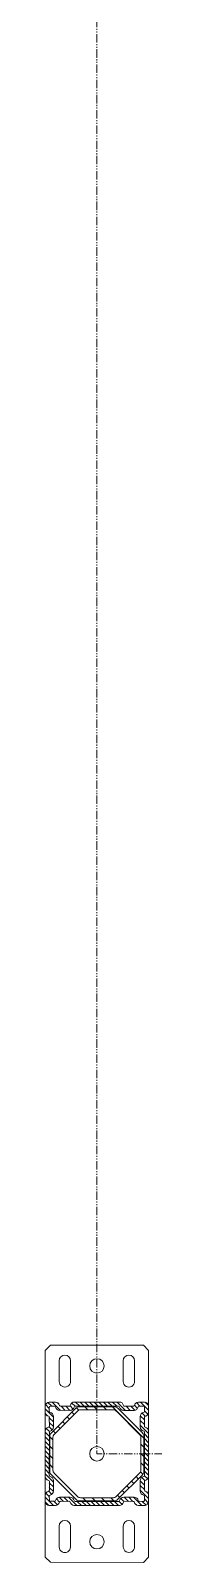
# Model space of a CAD drawing. Header units: millimetres. Extents: x 2179 to 44859, y 3478 to 159868.
# Drawn here: x 32961 to 33066, y 138738 to 140220 of the extents above; entities that cross this region are included whole.
import ezdxf

# ---------------------------------------------------------------- set-up
doc = ezdxf.new("R2010")
doc.units = ezdxf.units.MM
doc.linetypes.add('IMPORT-PHANTOM2', pattern=[14.732, 8.128, -1.524, 1.016, -1.524, 1.016, -1.524])
for name, color, linetype, lineweight in [('0-1', 7, 'IMPORT-PHANTOM2', 9), ('0-2', 7, 'Continuous', 9), ('2966-1_navrh dispozice stroju-HK_dwg-1', 7, 'Continuous', 9)]:
    doc.layers.add(name, color=color, linetype=linetype, lineweight=lineweight)

# ---------------------------------------------------------------- blocks, each defined once
blk = doc.blocks.new('2966-1_navrh dispozice stroju-HK_dwg__X1495-903070-1NP _ stroje - KOTVÍCÍ BODY')
at = {"layer": '0-2'}
for p, q in [((-15850.4, 16878.2), (-15820.1, 16908.4)), ((-15814.2, 16905.4), (-15811.2, 16908.4)), ((-15805.2, 16905.4), (-15802.2, 16908.4)), ((-15796.2, 16905.4), (-15793.2, 16908.4)), ((-15787.5, 16905.2), (-15785.2, 16907.5)), ((-15782.8, 16900.9), (-15780.6, 16903)), ((-15778.3, 16896.4), (-15776.2, 16898.6)), ((-15773.8, 16891.9), (-15771.7, 16894.1)), ((-15769.3, 16887.4), (-15767.2, 16889.6)), ((-15764.8, 16883), (-15762.7, 16885.1)), ((-15762.4, 16876.4), (-15759.4, 16879.4)), ((-15850.4, 16869.2), (-15847.4, 16872.2)), ((-15850.4, 16860.2), (-15847.4, 16863.2)), ((-15762.4, 16867.4), (-15759.4, 16870.4)), ((-15762.4, 16858.4), (-15759.4, 16861.4)), ((-15850.4, 16851.2), (-15847.4, 16854.2)), ((-15762.4, 16849.4), (-15759.4, 16852.4)), ((-15849.5, 16843.2), (-15847.1, 16845.5)), ((-15845, 16838.7), (-15842.9, 16840.8)), ((-15840.5, 16834.2), (-15838.4, 16836.3)), ((-15836, 16829.7), (-15833.9, 16831.8)), ((-15831.5, 16825.2), (-15829.4, 16827.3)), ((-15827, 16820.7), (-15824.9, 16822.9)), ((-15821.3, 16817.4), (-15818.3, 16820.4)), ((-15812.4, 16817.4), (-15809.4, 16820.4)), ((-15803.4, 16817.4), (-15800.4, 16820.4)), ((-15794.4, 16817.4), (-15791.4, 16820.4))]:
    blk.add_line(p, q, dxfattribs=at)
blk = doc.blocks.new('2966-1_navrh dispozice stroju-HK_dwg__X1496-903071-1NP _ stroje - KOTVÍCÍ BODY')
at = {"layer": '0-2'}
for p, q in [((-15854.9, 16905.1), (-15847.1, 16912.9)), ((-15854.8, 16909.7), (-15851.6, 16912.9)), ((-15846.6, 16908.9), (-15843.1, 16912.4)), ((-15844.3, 16906.8), (-15841.2, 16909.8)), ((-15841.5, 16905), (-15837.6, 16908.9)), ((-15837.1, 16904.9), (-15833.1, 16908.9)), ((-15832.6, 16904.9), (-15824.6, 16912.9)), ((-15824.1, 16908.9), (-15820.1, 16912.9)), ((-15819.6, 16908.9), (-15815.6, 16912.9)), ((-15815.2, 16908.9), (-15811.2, 16912.9)), ((-15810.7, 16908.9), (-15806.7, 16912.9)), ((-15806.2, 16908.9), (-15802.2, 16912.9)), ((-15801.7, 16908.9), (-15797.7, 16912.9)), ((-15797.2, 16908.9), (-15793.2, 16912.9)), ((-15792.7, 16908.9), (-15788.7, 16912.9)), ((-15788.2, 16908.9), (-15784.2, 16912.9)), ((-15783.7, 16908.9), (-15780.6, 16912.1)), ((-15781.9, 16906.3), (-15778.9, 16909.3)), ((-15778.7, 16904.9), (-15774.7, 16908.9)), ((-15774.3, 16904.9), (-15770.3, 16908.9)), ((-15769.8, 16904.9), (-15761.8, 16912.9)), ((-15768, 16911.2), (-15766.9, 16912.3)), ((-15762.9, 16898.3), (-15754.9, 16906.3)), ((-15761.3, 16908.9), (-15757.5, 16912.7)), ((-15758.9, 16906.8), (-15755.2, 16910.5)), ((-15854.9, 16882.7), (-15846.9, 16890.7)), ((-15854.4, 16901.2), (-15850.9, 16904.6)), ((-15851.8, 16899.3), (-15848.7, 16902.3)), ((-15850.9, 16895.7), (-15847, 16899.6)), ((-15850.9, 16891.2), (-15846.9, 16895.2)), ((-15762.9, 16893.8), (-15758.9, 16897.8)), ((-15762.9, 16889.4), (-15758.9, 16893.4)), ((-15757.2, 16899.5), (-15755.3, 16901.5)), ((-15854.9, 16878.2), (-15850.9, 16882.2)), ((-15854.9, 16873.7), (-15850.9, 16877.7)), ((-15761.7, 16886.1), (-15758.7, 16889.1)), ((-15759, 16884.3), (-15755.9, 16887.4)), ((-15758.9, 16879.9), (-15754.9, 16883.9)), ((-15758.9, 16875.4), (-15754.9, 16879.4)), ((-15854.9, 16869.2), (-15850.9, 16873.2)), ((-15854.9, 16864.7), (-15850.9, 16868.7)), ((-15854.9, 16860.2), (-15850.9, 16864.2)), ((-15758.9, 16870.9), (-15754.9, 16874.9)), ((-15758.9, 16866.4), (-15754.9, 16870.4)), ((-15758.9, 16861.9), (-15754.9, 16865.9)), ((-15758.9, 16857.4), (-15754.9, 16861.4)), ((-15854.9, 16855.7), (-15850.9, 16859.7)), ((-15854.9, 16851.2), (-15850.9, 16855.2)), ((-15854.9, 16846.7), (-15850.9, 16850.7)), ((-15854.9, 16842.3), (-15850.9, 16846.3)), ((-15758.9, 16852.9), (-15754.9, 16856.9)), ((-15758.9, 16848.5), (-15754.9, 16852.5)), ((-15758.9, 16844), (-15754.9, 16848)), ((-15854, 16838.7), (-15850.9, 16841.8)), ((-15851.2, 16837), (-15848.2, 16840)), ((-15850.9, 16832.8), (-15846.9, 16836.8)), ((-15850.9, 16828.3), (-15846.9, 16832.3)), ((-15762.9, 16835.5), (-15754.9, 16843.5)), ((-15762.9, 16831), (-15758.9, 16835)), ((-15854.9, 16819.8), (-15846.9, 16827.8)), ((-15854.6, 16815.6), (-15850.9, 16819.3)), ((-15854.2, 16825), (-15853.1, 16826.1)), ((-15852.5, 16813.3), (-15848.8, 16816.9)), ((-15848.3, 16812.9), (-15840.3, 16820.9)), ((-15839.8, 16816.9), (-15835.8, 16820.9)), ((-15835.3, 16816.9), (-15831.3, 16820.9)), ((-15831, 16816.8), (-15828, 16819.8)), ((-15829.3, 16814), (-15826.3, 16817)), ((-15825.8, 16812.9), (-15821.8, 16816.9)), ((-15821.4, 16812.9), (-15817.4, 16816.9)), ((-15816.9, 16812.9), (-15812.9, 16816.9)), ((-15812.4, 16812.9), (-15808.4, 16816.9)), ((-15807.9, 16812.9), (-15803.9, 16816.9)), ((-15803.4, 16812.9), (-15799.4, 16816.9)), ((-15798.9, 16812.9), (-15794.9, 16816.9)), ((-15794.4, 16812.9), (-15790.4, 16816.9)), ((-15789.9, 16812.9), (-15785.9, 16816.9)), ((-15785.4, 16812.9), (-15777.4, 16820.9)), ((-15776.9, 16816.9), (-15772.9, 16820.9)), ((-15772.4, 16816.9), (-15768.5, 16820.9)), ((-15768.7, 16816.3), (-15765.6, 16819.3)), ((-15766.8, 16813.6), (-15763.5, 16816.9)), ((-15763, 16812.9), (-15754.9, 16821)), ((-15762.9, 16826.5), (-15758.9, 16830.5)), ((-15761.2, 16823.7), (-15758.2, 16826.7)), ((-15758.9, 16821.5), (-15755.5, 16824.9)), ((-15758.4, 16813), (-15754.9, 16816.5)), ((-15843.4, 16813.3), (-15841.5, 16815.3))]:
    blk.add_line(p, q, dxfattribs=at)
blk = doc.blocks.new('2966-1_navrh dispozice stroju-HK_dwg-867852-1NP _ stroje - KOTVÍCÍ BODY')
at = {"layer": '0-1', "flags": 128}
blk.add_lwpolyline([(-12082, 28687.7), (-4082.9, 23879.4), (-4858.3, 22595.4), (-12854.8, 27402.1), (-12082, 28687.7), (-11482.8, 29684.5)], dxfattribs=at)
at = {"layer": '0-2'}
for p, q in [((-4916.6, 22673), (-4899.5, 22662.7)), ((-4905.2, 22653.3), (-4922.3, 22663.6)), ((-4880.4, 22655.6), (-4877.5, 22660.6)), ((-4876.6, 22654.2), (-4874.5, 22657.6)), ((-4873.2, 22658), (-4869.7, 22655.9)), ((-4912.4, 22602.4), (-4889.9, 22639.8)), ((-4852.6, 22643.7), (-4886, 22635.4)), ((-4884, 22642), (-4879.5, 22649.3)), ((-4853.1, 22640.5), (-4884, 22632.8)), ((-4880.9, 22639.3), (-4875.7, 22647.9)), ((-4867.6, 22649.9), (-4858.9, 22644.7)), ((-4864.9, 22653), (-4857.5, 22648.6)), ((-4852.6, 22645.6), (-4816.6, 22624)), ((-4822.7, 22623.6), (-4850.1, 22640)), ((-4820.1, 22625.5), (-4849.6, 22643.2)), ((-4908.6, 22601), (-4886.9, 22637.1)), ((-4888.4, 22633.5), (-4906.2, 22604.1)), ((-4886.5, 22630.9), (-4902.9, 22603.6)), ((-4937.1, 22600.2), (-4954.2, 22610.5)), ((-4948.6, 22619.9), (-4931.4, 22609.6)), ((-4813.2, 22590.2), (-4820.9, 22621.1)), ((-4810, 22589.7), (-4818.3, 22623.1)), ((-4814.4, 22618), (-4805.8, 22612.8)), ((-4811.7, 22621), (-4804.3, 22616.6)), ((-4799.5, 22613.7), (-4796, 22611.6)), ((-4795.7, 22610.2), (-4797.8, 22606.8)), ((-4915.9, 22588.8), (-4911.5, 22596.2)), ((-4912.9, 22586.1), (-4907.7, 22594.8)), ((-4906.6, 22601.1), (-4898.3, 22567.7)), ((-4903.4, 22600.6), (-4895.7, 22569.6)), ((-4803.7, 22604.6), (-4808.9, 22596)), ((-4800.7, 22601.9), (-4805.1, 22594.6)), ((-4791.7, 22609), (-4794.7, 22604.1)), ((-4924.9, 22581.7), (-4921.9, 22586.7)), ((-4920.9, 22580.5), (-4918.8, 22584)), ((-4830.1, 22559.8), (-4813.7, 22587.1)), ((-4808, 22589.7), (-4829.7, 22553.6)), ((-4828.2, 22557.2), (-4810.4, 22586.7)), ((-4804.2, 22588.3), (-4826.7, 22550.9)), ((-4768, 22570.9), (-4785.2, 22581.2)), ((-4779.5, 22590.6), (-4762.4, 22580.3)), ((-4917.1, 22577), (-4920.6, 22579.1)), ((-4904.9, 22569.7), (-4912.3, 22574.1)), ((-4902.2, 22572.7), (-4910.8, 22577.9)), ((-4864, 22545.1), (-4900, 22566.8)), ((-4896.5, 22565.2), (-4867, 22547.5)), ((-4893.9, 22567.2), (-4866.5, 22550.7)), ((-4864, 22547.1), (-4830.6, 22555.4)), ((-4863.5, 22550.3), (-4832.5, 22558)), ((-4835.7, 22551.5), (-4840.9, 22542.8)), ((-4851.7, 22537.8), (-4859.1, 22542.2)), ((-4849, 22540.8), (-4857.7, 22546)), ((-4840, 22536.6), (-4842.1, 22533.1)), ((-4832.6, 22548.8), (-4837.1, 22541.4)), ((-4811.4, 22537.5), (-4794.3, 22527.1)), ((-4843.4, 22532.8), (-4846.9, 22534.8)), ((-4836.2, 22535.2), (-4839.1, 22530.2)), ((-4800, 22517.7), (-4817.1, 22528))]:
    blk.add_line(p, q, dxfattribs=at)
at = {"layer": '0-2', "flags": 128}
blk.add_lwpolyline([(-4849.6, 22531.8), (-4844.6, 22528.8), (-4798.4, 22501), (-4791.5, 22502.7), (-4745.1, 22579.8), (-4746.8, 22586.7), (-4793.1, 22614.5), (-4798.1, 22617.5), (-4813.9, 22627), (-4851.2, 22649.5), (-4867, 22658.9), (-4872, 22661.9), (-4918.2, 22689.7), (-4925.1, 22688), (-4971.5, 22610.9), (-4969.8, 22604), (-4923.5, 22576.2), (-4918.5, 22573.2), (-4902.7, 22563.7), (-4865.4, 22541.3)], close=True, dxfattribs=at)
at = {"layer": '0-2'}
for centre in [(-4931.1, 22639.2), (-4858.3, 22595.4), (-4785.4, 22551.6)]:
    blk.add_circle(centre, 7, dxfattribs=at)
for centre, radius, start, end in [((-4919.5, 22668.3), 5.5, 58.9896, 238.9896), ((-4902.3, 22658), 5.5, 238.9896, 58.9896), ((-4877, 22653.5), 4, 148.9896, 227.4527), ((-4874, 22658.5), 4, 58.9896, 148.9896), ((-4875.8, 22653.7), 1, 148.9896, 227.4527), ((-4873.7, 22657.1), 1, 58.9896, 148.9896), ((-4870.2, 22655), 1, 340.5266, 58.9896), ((-4865.5, 22653.4), 4, 160.5266, 238.9896), ((-4869.1, 22655.5), 4, 340.5266, 58.9896), ((-4864.3, 22653.8), 1, 160.5266, 238.9896), ((-4886.5, 22637.8), 4, 70.5266, 148.9896), ((-4884.4, 22641.3), 4, 250.5266, 328.9896), ((-4884.8, 22642.5), 1, 250.5266, 328.9896), ((-4880.4, 22649.8), 1, 328.9896, 47.4527), ((-4879.2, 22650), 4, 328.9896, 47.4527), ((-4856.8, 22648.2), 4, 238.9896, 317.4527), ((-4857, 22649.4), 1, 238.9896, 317.4527), ((-4853.3, 22646), 4, 58.9896, 137.4527), ((-4853.2, 22644.8), 1, 58.9896, 137.4527), ((-4852.1, 22636.6), 4, 58.9896, 103.9896), ((-4851.7, 22639.8), 4, 58.9896, 103.9896), ((-4885, 22631.5), 4, 103.9896, 148.9896), ((-4886, 22636.6), 1, 70.5266, 148.9896), ((-4883.1, 22628.9), 4, 103.9896, 148.9896), ((-4822.2, 22622.1), 4, 13.9896, 58.9896), ((-4815.9, 22623.6), 4, 340.5266, 58.9896), ((-4951.4, 22615.2), 5.5, 58.9896, 238.9896), ((-4934.3, 22604.9), 5.5, 238.9896, 58.9896), ((-4824.8, 22620.2), 4, 13.9896, 58.9896), ((-4817.1, 22623.1), 1, 340.5266, 58.9896), ((-4812.4, 22621.4), 4, 160.5266, 238.9896), ((-4811.2, 22621.9), 1, 160.5266, 238.9896), ((-4803.7, 22616.2), 4, 238.9896, 317.4527), ((-4803.8, 22617.5), 1, 238.9896, 317.4527), ((-4800.1, 22614.1), 4, 58.9896, 137.4527), ((-4800, 22612.8), 1, 58.9896, 137.4527), ((-4796.5, 22610.8), 1, 328.9896, 58.9896), ((-4795.2, 22611.1), 4, 328.9896, 58.9896), ((-4909, 22600.4), 4, 148.9896, 227.4527), ((-4912.3, 22596.7), 1, 328.9896, 47.4527), ((-4907.7, 22600.5), 1, 148.9896, 227.4527), ((-4911.1, 22596.8), 4, 328.9896, 47.4527), ((-4902.7, 22602), 4, 148.9896, 193.9896), ((-4899.5, 22601.5), 4, 148.9896, 193.9896), ((-4805.5, 22593.9), 4, 148.9896, 227.4527), ((-4804.3, 22594), 1, 148.9896, 227.4527), ((-4800.3, 22602.6), 4, 70.5266, 148.9896), ((-4799.8, 22601.4), 1, 70.5266, 148.9896), ((-4798.2, 22606.1), 4, 250.5266, 328.9896), ((-4798.6, 22607.3), 1, 250.5266, 328.9896), ((-4921.4, 22579.6), 4, 148.9896, 238.9896), ((-4918.4, 22584.6), 4, 70.5266, 148.9896), ((-4920.1, 22580), 1, 148.9896, 238.9896), ((-4918, 22583.5), 1, 70.5266, 148.9896), ((-4916.3, 22588.2), 4, 250.5266, 328.9896), ((-4916.8, 22589.3), 1, 250.5266, 328.9896), ((-4817.1, 22589.2), 4, 328.9896, 13.9896), ((-4813.9, 22588.7), 4, 328.9896, 13.9896), ((-4808.9, 22590.2), 1, 328.9896, 47.4527), ((-4807.6, 22590.4), 4, 328.9896, 47.4527), ((-4782.3, 22585.9), 5.5, 58.9896, 238.9896), ((-4765.2, 22575.6), 5.5, 238.9896, 58.9896), ((-4916.5, 22576.7), 4, 238.9896, 317.4527), ((-4916.6, 22577.9), 1, 238.9896, 317.4527), ((-4912.9, 22574.5), 4, 58.9896, 137.4527), ((-4912.8, 22573.3), 1, 58.9896, 137.4527), ((-4905.4, 22568.8), 1, 340.5266, 58.9896), ((-4900.7, 22567.2), 4, 160.5266, 238.9896), ((-4904.2, 22569.3), 4, 340.5266, 58.9896), ((-4899.5, 22567.6), 1, 160.5266, 238.9896), ((-4894.4, 22568.7), 4, 193.9896, 238.9896), ((-4891.8, 22570.6), 4, 193.9896, 238.9896), ((-4864.5, 22554.2), 4, 238.9896, 283.9896), ((-4832.2, 22549.4), 4, 70.5266, 148.9896), ((-4833.5, 22561.9), 4, 283.9896, 328.9896), ((-4830.1, 22553), 4, 250.5266, 328.9896), ((-4830.6, 22554.1), 1, 250.5266, 328.9896), ((-4831.6, 22559.3), 4, 283.9896, 328.9896), ((-4864.9, 22550.9), 4, 238.9896, 283.9896), ((-4863.3, 22544.7), 4, 238.9896, 317.4527), ((-4863.4, 22546), 1, 238.9896, 317.4527), ((-4859.8, 22542.6), 4, 58.9896, 137.4527), ((-4859.6, 22541.3), 1, 58.9896, 137.4527), ((-4852.3, 22536.9), 1, 340.5266, 58.9896), ((-4847.5, 22535.2), 4, 160.5266, 238.9896), ((-4851.1, 22537.4), 4, 340.5266, 58.9896), ((-4846.4, 22535.7), 1, 160.5266, 238.9896), ((-4837.4, 22540.8), 4, 148.9896, 227.4527), ((-4840.8, 22537.1), 1, 328.9896, 47.4527), ((-4836.2, 22540.9), 1, 148.9896, 227.4527), ((-4839.6, 22537.2), 4, 328.9896, 47.4527), ((-4831.8, 22548.3), 1, 70.5266, 148.9896), ((-4814.3, 22532.7), 5.5, 58.9896, 238.9896), ((-4842.6, 22532.2), 4, 238.9896, 328.9896), ((-4842.9, 22533.6), 1, 238.9896, 328.9896), ((-4797.1, 22522.4), 5.5, 238.9896, 58.9896)]:
    blk.add_arc(centre, radius, start, end, dxfattribs=at)
at = {"rotation": 328.989640494807}
for name in ['2966-1_navrh dispozice stroju-HK_dwg__X1496-903071-1NP _ stroje - KOTVÍCÍ BODY', '2966-1_navrh dispozice stroju-HK_dwg__X1495-903070-1NP _ stroje - KOTVÍCÍ BODY']:
    blk.add_blockref(name, (0, 0), dxfattribs=at)

msp = doc.modelspace()

# ---------------------------------------------------------------- block references
at = {"layer": '2966-1_navrh dispozice stroju-HK_dwg-1', "rotation": 301.0103595051954}
msp.add_blockref('2966-1_navrh dispozice stroju-HK_dwg-867852-1NP _ stroje - KOTVÍCÍ BODY', (16148.3, 123038.5), dxfattribs=at)

doc.saveas('drawing.dxf')
